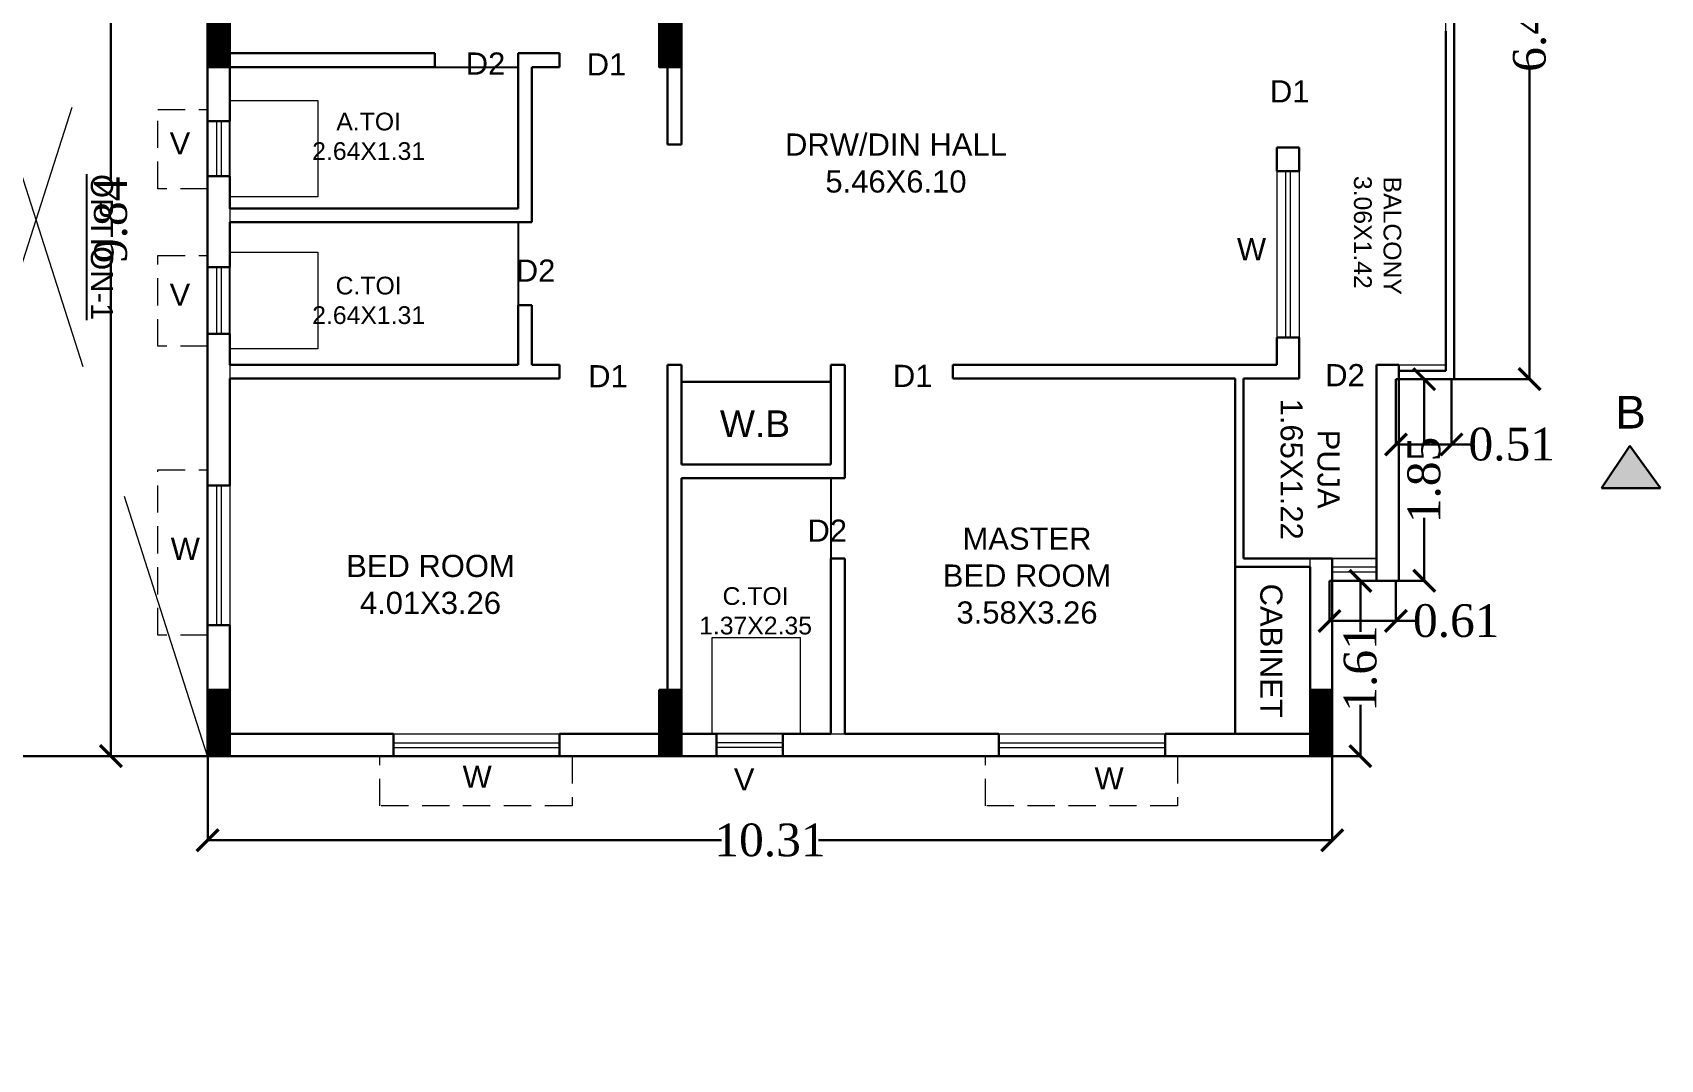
# Model space of a CAD drawing. Header units: metres. Extents: x 0 to 63445, y 32361 to 32804.
# Drawn here: x 63221.24 to 63236.17, y 32524.89 to 32534.31 of the extents above; entities that cross this region are included whole.
import ezdxf

# ---------------------------------------------------------------- set-up
doc = ezdxf.new("R2010")
doc.units = ezdxf.units.M
doc.header["$MEASUREMENT"] = 0
doc.header["$PDMODE"] = 34
doc.header["$PDSIZE"] = -10
for name, pattern in [('CONTINULUS', [0]), ('DASHED', [0.75, 0.5, -0.25]), ('DASHED2', [0.375, 0.25, -0.125])]:
    doc.linetypes.add(name, pattern=pattern)
doc.layers.get('0').update_dxf_attribs({"lineweight": 25})
doc.layers.add('BLK_1_FLR_7_BATH', color=3, linetype='Continuous', plot=False)
for name, color, linetype, lineweight in [('BLK_1_FLR_7_BLT_UP_AREA', 14, 'DASHED', 9), ('BLK_1_FLR_7_BLT_UP_AREA_DEDUCT', 41, 'DASHED', 9), ('BLK_1_FLR_7_UNITFA', 7, 'Continuous', 0), ('BLK_1_FLR_7_WATER_CLOSET', 7, 'Continuous', 0), ('COLUMN', 1, 'Continuous', 30), ('hatch', 251, 'Continuous', 20), ('PLAN_INFO', 1, 'Continuous', 20), ('TEXT-2', 65, 'Continuous', 18), ('wall', 7, 'Continuous', 30), ('window', 154, 'Continuous', 9)]:
    doc.layers.add(name, color=color, linetype=linetype, lineweight=lineweight)
doc.layers.add('text', color=65, linetype='Continuous')
doc.styles.add('AutoDCRFont', font='arial.ttf')
doc.styles.get("Standard").update_dxf_attribs({"font": 'arial.ttf', "height": 0.4})
doc.styles.add('style2', font='arial.ttf', dxfattribs={"height": 0.25})
doc.styles.add('TNR', font='times.ttf', dxfattribs={"height": 0.5})
doc.dimstyles.new('ARCHANA', dxfattribs={"dimscale": 0, "dimtxt": 0.5, "dimasz": 0.5, "dimexe": 0, "dimexo": 0, "dimgap": 0, "dimtad": 0, "dimzin": 0, "dimdsep": 46, "dimtxsty": 'TNR', "dimblk": 'ARCHTICK', "dimcen": 0.09, "dimclrd": 36, "dimclre": 36, "dimclrt": 7, "dimadec": 0, "dimazin": 0, "dimtfac": 1, "dimtofl": 0, "dimtmove": 0, "dimatfit": 3, "dimldrblk": 'ARCHTICK', "dimfxl": 1, "dimfrac": 2, "dimtolj": 1, "dimtzin": 0, "dimlwd": -1, "dimlwe": -1, "dimarcsym": 0})

# ---------------------------------------------------------------- blocks, each defined once
blk = doc.blocks.new('A$C7D115503')
at = {"layer": 'COLUMN', "ltscale": 3}
h = blk.add_hatch(dxfattribs=at)
h.set_pattern_fill('ANSI31', color=256, style=0)
h.paths.add_polyline_path([(-14.36, -11.59), (-6.36, -11.59), (-6.36, 12.41), (-14.36, 12.41)])
at = {"layer": 'COLUMN', "ltscale": 0.05}
for p, q in [((-14.36, 12.41), (-6.36, 12.41)), ((-14.36, 12.41), (-14.36, -11.59)), ((-6.36, 12.41), (-6.36, -11.59)), ((-6.36, -11.59), (-14.36, -11.59))]:
    blk.add_line(p, q, dxfattribs=at)
blk = doc.blocks.new('_ArchTick')
at = {"color": 0, "linetype": 'ByBlock', "const_width": 0.15}
blk.add_lwpolyline([(-0.5, -0.5), (0.5, 0.5)], dxfattribs=at)
blk = doc.blocks.new('*D516')
at = {"layer": 'Defpoints', "color": 0, "ltscale": 0.5, "transparency": 16777216}
for p in [(63222.843, 32537.51), (63221.955, 32527.672), (63222.843, 32527.672)]:
    blk.add_point(p, dxfattribs=at)
at = {"layer": 'wall', "color": 36, "ltscale": 0.5, "transparency": 16777216}
for p, q in [((63222.843, 32537.51), (63221.955, 32537.51)), ((63221.955, 32537.51), (63221.955, 32532.962)), ((63221.955, 32527.672), (63221.955, 32532.22)), ((63222.843, 32527.672), (63221.955, 32527.672))]:
    blk.add_line(p, q, dxfattribs=at)
at = {"layer": 'wall', "color": 36, "ltscale": 0.5, "transparency": 16777216, "xscale": 0.2, "yscale": 0.2, "zscale": 0.2}
for p, rotation in [((63221.955, 32537.51), 90), ((63221.955, 32527.672), 270)]:
    blk.add_blockref('_ArchTick', p, dxfattribs=dict(at, rotation=rotation))
at = {"layer": 'wall', "color": 7, "ltscale": 0.5, "transparency": 16777216, "insert": (63221.955, 32532.591), "char_height": 0.5, "attachment_point": 5, "rotation": 90, "style": 'TNR'}
blk.add_mtext('\\A1;{\\H0.6x;9.84}', dxfattribs=at)
blk = doc.blocks.new('*D517')
at = {"layer": 'Defpoints', "color": 0, "ltscale": 0.5, "transparency": 16777216}
for p in [(63222.843, 32527.672), (63233.157, 32527.672), (63233.157, 32526.9)]:
    blk.add_point(p, dxfattribs=at)
at = {"layer": 'wall', "color": 36, "ltscale": 0.5, "transparency": 16777216}
for p, q in [((63222.843, 32527.672), (63222.843, 32526.9)), ((63233.157, 32527.672), (63233.157, 32526.9)), ((63222.843, 32526.9), (63227.554, 32526.9)), ((63233.157, 32526.9), (63228.445, 32526.9))]:
    blk.add_line(p, q, dxfattribs=at)
at = {"layer": 'wall', "color": 36, "ltscale": 0.5, "transparency": 16777216, "xscale": 0.2, "yscale": 0.2, "zscale": 0.2, "rotation": 180}
blk.add_blockref('_ArchTick', (63222.843, 32526.9), dxfattribs=at)
at = {"layer": 'wall', "color": 36, "ltscale": 0.5, "transparency": 16777216, "xscale": 0.2, "yscale": 0.2, "zscale": 0.2}
blk.add_blockref('_ArchTick', (63233.157, 32526.9), dxfattribs=at)
at = {"layer": 'wall', "color": 7, "ltscale": 0.5, "transparency": 16777216, "insert": (63228, 32526.9), "char_height": 0.5, "attachment_point": 5, "style": 'TNR'}
blk.add_mtext('\\A1;{\\H0.6x;10.31}', dxfattribs=at)
blk = doc.blocks.new('*D518')
at = {"layer": 'Defpoints', "color": 0, "ltscale": 0.5, "transparency": 16777216}
for p in [(63234.251, 32537.561), (63234.251, 32531.13), (63234.967, 32531.13)]:
    blk.add_point(p, dxfattribs=at)
at = {"layer": 'wall', "color": 36, "ltscale": 0.5, "transparency": 16777216}
for p, q in [((63234.251, 32537.561), (63234.967, 32537.561)), ((63234.967, 32537.561), (63234.967, 32534.706)), ((63234.967, 32531.13), (63234.967, 32533.986)), ((63234.251, 32531.13), (63234.967, 32531.13))]:
    blk.add_line(p, q, dxfattribs=at)
at = {"layer": 'wall', "color": 36, "ltscale": 0.5, "transparency": 16777216, "xscale": 0.2, "yscale": 0.2, "zscale": 0.2}
for p, rotation in [((63234.967, 32537.561), 90), ((63234.967, 32531.13), 270)]:
    blk.add_blockref('_ArchTick', p, dxfattribs=dict(at, rotation=rotation))
at = {"layer": 'wall', "color": 7, "ltscale": 0.5, "transparency": 16777216, "insert": (63234.967, 32534.346), "char_height": 0.5, "attachment_point": 5, "rotation": 90, "style": 'TNR'}
blk.add_mtext('\\A1;{\\H0.6x;6.43}', dxfattribs=at)
blk = doc.blocks.new('*D519')
at = {"layer": 'Defpoints', "color": 0, "ltscale": 0.5, "transparency": 16777216}
for p in [(63233.741, 32531.13), (63234.251, 32531.13), (63234.251, 32530.531)]:
    blk.add_point(p, dxfattribs=at)
at = {"layer": 'wall', "color": 36, "ltscale": 0.5, "transparency": 16777216}
for p, q in [((63233.741, 32531.13), (63233.741, 32530.531)), ((63234.251, 32531.13), (63234.251, 32530.531)), ((63233.741, 32530.531), (63234.251, 32530.531)), ((63234.251, 32530.531), (63234.451, 32530.531))]:
    blk.add_line(p, q, dxfattribs=at)
at = {"layer": 'wall', "color": 36, "ltscale": 0.5, "transparency": 16777216, "xscale": 0.2, "yscale": 0.2, "zscale": 0.2, "rotation": 180}
blk.add_blockref('_ArchTick', (63233.741, 32530.531), dxfattribs=at)
at = {"layer": 'wall', "color": 36, "ltscale": 0.5, "transparency": 16777216, "xscale": 0.2, "yscale": 0.2, "zscale": 0.2}
blk.add_blockref('_ArchTick', (63234.251, 32530.531), dxfattribs=at)
at = {"layer": 'wall', "color": 7, "ltscale": 0.5, "transparency": 16777216, "insert": (63234.803, 32530.531), "char_height": 0.5, "attachment_point": 5, "style": 'TNR'}
blk.add_mtext('\\A1;{\\H0.6x;0.51}', dxfattribs=at)
blk = doc.blocks.new('*D520')
at = {"layer": 'Defpoints', "color": 0, "ltscale": 0.5, "transparency": 16777216}
for p in [(63233.741, 32531.13), (63233.741, 32529.28), (63234, 32529.28)]:
    blk.add_point(p, dxfattribs=at)
at = {"layer": 'wall', "color": 36, "ltscale": 0.5, "transparency": 16777216}
for p, q in [((63233.741, 32531.13), (63234, 32531.13)), ((63234, 32531.13), (63234, 32530.553)), ((63234, 32529.28), (63234, 32529.858)), ((63233.741, 32529.28), (63234, 32529.28))]:
    blk.add_line(p, q, dxfattribs=at)
at = {"layer": 'wall', "color": 36, "ltscale": 0.5, "transparency": 16777216, "xscale": 0.2, "yscale": 0.2, "zscale": 0.2}
for p, rotation in [((63234, 32531.13), 90), ((63234, 32529.28), 270)]:
    blk.add_blockref('_ArchTick', p, dxfattribs=dict(at, rotation=rotation))
at = {"layer": 'wall', "color": 7, "ltscale": 0.5, "transparency": 16777216, "insert": (63234, 32530.205), "char_height": 0.5, "attachment_point": 5, "rotation": 90, "style": 'TNR'}
blk.add_mtext('\\A1;{\\H0.6x;1.85}', dxfattribs=at)
blk = doc.blocks.new('*D521')
at = {"layer": 'Defpoints', "color": 0, "ltscale": 0.5, "transparency": 16777216}
for p in [(63233.131, 32529.28), (63233.741, 32529.28), (63233.131, 32528.912)]:
    blk.add_point(p, dxfattribs=at)
at = {"layer": 'wall', "color": 36, "ltscale": 0.5, "transparency": 16777216}
for p, q in [((63233.131, 32529.28), (63233.131, 32528.912)), ((63233.741, 32529.28), (63233.741, 32528.912)), ((63233.131, 32528.912), (63233.741, 32528.912)), ((63233.741, 32528.912), (63233.941, 32528.912))]:
    blk.add_line(p, q, dxfattribs=at)
at = {"layer": 'wall', "color": 36, "ltscale": 0.5, "transparency": 16777216, "xscale": 0.2, "yscale": 0.2, "zscale": 0.2, "rotation": 180}
blk.add_blockref('_ArchTick', (63233.131, 32528.912), dxfattribs=at)
at = {"layer": 'wall', "color": 36, "ltscale": 0.5, "transparency": 16777216, "xscale": 0.2, "yscale": 0.2, "zscale": 0.2}
blk.add_blockref('_ArchTick', (63233.741, 32528.912), dxfattribs=at)
at = {"layer": 'wall', "color": 7, "ltscale": 0.5, "transparency": 16777216, "insert": (63234.294, 32528.912), "char_height": 0.5, "attachment_point": 5, "style": 'TNR'}
blk.add_mtext('\\A1;{\\H0.6x;0.61}', dxfattribs=at)
blk = doc.blocks.new('*D522')
at = {"layer": 'Defpoints', "color": 0, "ltscale": 0.5, "transparency": 16777216}
for p in [(63233.131, 32529.28), (63233.131, 32527.672), (63233.415, 32527.672)]:
    blk.add_point(p, dxfattribs=at)
at = {"layer": 'wall', "color": 36, "ltscale": 0.5, "transparency": 16777216}
for p, q in [((63233.131, 32529.28), (63233.415, 32529.28)), ((63233.415, 32529.28), (63233.415, 32528.811)), ((63233.415, 32527.672), (63233.415, 32528.141)), ((63233.131, 32527.672), (63233.415, 32527.672))]:
    blk.add_line(p, q, dxfattribs=at)
at = {"layer": 'wall', "color": 36, "ltscale": 0.5, "transparency": 16777216, "xscale": 0.2, "yscale": 0.2, "zscale": 0.2}
for p, rotation in [((63233.415, 32529.28), 90), ((63233.415, 32527.672), 270)]:
    blk.add_blockref('_ArchTick', p, dxfattribs=dict(at, rotation=rotation))
at = {"layer": 'wall', "color": 7, "ltscale": 0.5, "transparency": 16777216, "insert": (63233.415, 32528.476), "char_height": 0.5, "attachment_point": 5, "rotation": 90, "style": 'TNR'}
blk.add_mtext('\\A1;{\\H0.6x;1.61}', dxfattribs=at)

msp = doc.modelspace()

# ---------------------------------------------------------------- hatches: boundary and pattern name
at = {"layer": 'wall', "ltscale": 3}
msp.add_hatch(color=252, dxfattribs=at).paths.add_polyline_path([(63235.6251, 32530.129), (63236.1669, 32530.129), (63235.8871, 32530.5181)])

# ---------------------------------------------------------------- linework, layer by layer
at = {"layer": 'BLK_1_FLR_7_BATH', "color": 3}
for points in [[(63225.6891, 32532.6969), (63223.0458, 32532.6969), (63223.0458, 32533.9923), (63225.6891, 32533.9923)], [(63225.6891, 32531.2617), (63223.0458, 32531.2617), (63223.0458, 32532.5699), (63225.6891, 32532.5699)], [(63227.1877, 32530.2203), (63228.5593, 32530.2203), (63228.5593, 32527.8748), (63227.1877, 32527.8748)]]:
    msp.add_lwpolyline(points, close=True, dxfattribs=at)
at = {"layer": 'BLK_1_FLR_7_BLT_UP_AREA', "color": 14, "linetype": 'CONTINULUS', "ltscale": 0.05}
msp.add_lwpolyline([(63170.8973, 32527.6716), (63233.1569, 32527.6716), (63233.1569, 32529.2805), (63233.7665, 32529.2805), (63233.7665, 32531.1305), (63234.2761, 32531.1305), (63234.2761, 32537.5611), (63233.1569, 32537.5611), (63233.1569, 32539.9996), (63234.2761, 32539.9996), (63234.2761, 32546.4302), (63233.7665, 32546.4302), (63233.7665, 32548.2802), (63233.1569, 32548.2802), (63233.1569, 32549.8891), (63170.8973, 32549.8891)], dxfattribs=at)
at = {"layer": 'BLK_1_FLR_7_BLT_UP_AREA_DEDUCT', "color": 14, "linetype": 'Continuous'}
msp.add_lwpolyline([(63222.8426, 32527.6716), (63219.694, 32527.6716), (63219.694, 32537.5103), (63222.8426, 32537.5103)], close=True, dxfattribs=at)
at = {"layer": 'BLK_1_FLR_7_UNITFA', "color": 3, "ltscale": 0.5}
msp.add_lwpolyline([(63234.1999, 32537.4849), (63233.1569, 32537.4849), (63233.1569, 32537.3579), (63227.0607, 32537.3579), (63227.0607, 32537.5103), (63223.0458, 32537.5103), (63223.0458, 32527.8748), (63232.9537, 32527.8748), (63232.9537, 32529.4837), (63233.5642, 32529.4837), (63233.5633, 32531.2617), (63234.1999, 32531.2617), (63234.1999, 32537.4849)], close=True, dxfattribs=at)
at = {"layer": 'BLK_1_FLR_7_WATER_CLOSET', "color": 3}
for points in [[(63223.8545, 32532.8013), (63223.0458, 32532.8013), (63223.0458, 32533.6862), (63223.8545, 32533.6862)], [(63223.8545, 32531.409), (63223.0458, 32531.409), (63223.0458, 32532.2939), (63223.8545, 32532.2939)], [(63228.2779, 32527.8748), (63227.4692, 32527.8748), (63227.4692, 32528.7598), (63228.2779, 32528.7598)]]:
    msp.add_lwpolyline(points, close=True, dxfattribs=at)
at = {"layer": 'hatch', "linetype": 'DASHED2', "ltscale": 10}
for p, q in [((63222.8426, 32527.6716), (63219.694, 32537.5103)), ((63219.694, 32527.6727), (63222.8426, 32537.5103))]:
    msp.add_line(p, q, dxfattribs=at)
at = {"layer": 'wall', "ltscale": 0.05}
for p, q in [((63222.8426, 32535.1763), (63222.8426, 32533.4962)), ((63223.0458, 32535.1763), (63223.0458, 32534.1193)), ((63226.9845, 32534.2971), (63227.1877, 32534.2971)), ((63234.1999, 32534.3225), (63234.1999, 32531.2067)), ((63234.2761, 32534.3225), (63234.2761, 32531.1305)), ((63226.9845, 32534.1701), (63227.0607, 32534.1701)), ((63227.0607, 32534.1701), (63227.0607, 32533.2821)), ((63227.1877, 32534.1701), (63227.1877, 32533.2821)), ((63223.0458, 32533.9923), (63223.0458, 32533.4962)), ((63227.0607, 32533.2821), (63227.0607, 32533.2821)), ((63227.0607, 32533.2821), (63227.1877, 32533.2821)), ((63227.0607, 32533.2821), (63227.1877, 32533.2821)), ((63232.6489, 32533.2557), (63232.8521, 32533.2557)), ((63232.6489, 32533.2557), (63232.6489, 32533.0376)), ((63232.8521, 32533.2557), (63232.8521, 32533.0376)), ((63232.8521, 32533.0376), (63232.8521, 32533.2557)), ((63222.8426, 32532.9913), (63222.8426, 32532.1562)), ((63223.0458, 32532.9913), (63223.0458, 32532.6969)), ((63223.0458, 32532.6969), (63225.6891, 32532.6969)), ((63223.0458, 32532.5699), (63223.0458, 32532.1562)), ((63223.0458, 32532.5699), (63225.8161, 32532.5699)), ((63225.6891, 32531.8079), (63225.8161, 32531.8079)), ((63222.8426, 32531.5466), (63222.8426, 32530.1532)), ((63223.0458, 32531.5466), (63223.0458, 32531.2617)), ((63232.6489, 32531.5135), (63232.6489, 32531.2617)), ((63232.8521, 32531.5135), (63232.8521, 32531.2617)), ((63232.8521, 32531.1347), (63232.8521, 32531.5135)), ((63223.0458, 32531.2617), (63225.6891, 32531.2617)), ((63225.8161, 32531.2617), (63226.0701, 32531.2617)), ((63226.0701, 32531.2617), (63226.0701, 32531.1347)), ((63227.0607, 32531.2617), (63227.0607, 32527.8621)), ((63227.1877, 32531.2617), (63227.1877, 32530.3473)), ((63228.5593, 32531.2617), (63228.5593, 32530.3473)), ((63228.6863, 32531.2617), (63228.6863, 32531.1347)), ((63229.677, 32531.2617), (63229.677, 32531.1347)), ((63229.677, 32531.2617), (63232.6489, 32531.2617)), ((63233.5633, 32531.2617), (63233.7665, 32531.2617)), ((63233.5633, 32531.2617), (63233.5633, 32529.2805)), ((63233.7665, 32531.2617), (63233.7665, 32529.2805)), ((63223.0458, 32531.1347), (63223.0458, 32530.1532)), ((63223.0458, 32531.1347), (63225.9939, 32531.1347)), ((63225.8669, 32531.1347), (63226.0701, 32531.1347)), ((63228.6863, 32531.1347), (63228.6863, 32530.2203)), ((63228.6863, 32531.1347), (63228.6863, 32531.1347)), ((63229.677, 32531.1347), (63232.2678, 32531.1347)), ((63232.344, 32531.1347), (63232.8521, 32531.1347)), ((63234.1999, 32531.2067), (63233.7665, 32531.2067)), ((63234.2761, 32531.1305), (63233.7665, 32531.1305)), ((63227.1877, 32530.3473), (63228.5593, 32530.3473)), ((63227.1877, 32530.2203), (63227.1877, 32528.2685)), ((63227.1877, 32530.2203), (63228.6863, 32530.2203)), ((63228.5593, 32529.4837), (63228.5593, 32527.8748)), ((63228.5593, 32529.4837), (63228.6863, 32529.4837)), ((63228.6863, 32529.4837), (63228.6863, 32527.8748)), ((63232.344, 32529.4837), (63233.1569, 32529.4837)), ((63232.2678, 32529.4075), (63232.9537, 32529.4075)), ((63232.9537, 32529.4075), (63232.9537, 32527.8748)), ((63233.1569, 32529.2805), (63233.1569, 32527.6716)), ((63233.1569, 32529.2805), (63233.7665, 32529.2805)), ((63233.1569, 32527.6716), (63233.1569, 32529.2805)), ((63222.8426, 32528.8746), (63222.8426, 32527.6716)), ((63223.0458, 32528.8746), (63223.0458, 32527.8748)), ((63224.546, 32527.8748), (63223.0458, 32527.8748)), ((63226.9845, 32527.8748), (63226.0701, 32527.8748)), ((63226.0701, 32527.8748), (63226.0701, 32527.8621)), ((63227.5082, 32527.8748), (63227.1877, 32527.8748)), ((63227.5082, 32527.8748), (63227.3713, 32527.8748)), ((63228.5593, 32527.8748), (63228.116, 32527.8748)), ((63228.5593, 32527.8748), (63228.1178, 32527.8748)), ((63230.0994, 32527.8748), (63228.6863, 32527.8748)), ((63232.9537, 32527.8748), (63231.6235, 32527.8748)), ((63224.546, 32527.6716), (63223.0458, 32527.6716)), ((63226.9845, 32527.6716), (63226.0701, 32527.6716)), ((63227.5082, 32527.6716), (63226.9845, 32527.6716)), ((63230.0994, 32527.6716), (63228.1178, 32527.6716)), ((63233.1569, 32527.6716), (63231.6235, 32527.6716))]:
    msp.add_line(p, q, dxfattribs=at)
at = {"layer": 'wall'}
for p, q in [((63224.927, 32534.1193), (63223.0458, 32534.1193)), ((63224.927, 32533.9923), (63224.927, 32534.1193)), ((63226.0701, 32534.1193), (63225.6891, 32534.1193)), ((63225.6891, 32532.6969), (63225.6891, 32534.1193)), ((63226.0701, 32533.9923), (63226.0701, 32534.1193)), ((63224.927, 32533.9923), (63223.0458, 32533.9923)), ((63225.8161, 32532.5699), (63225.8161, 32533.9923)), ((63225.8161, 32533.9923), (63226.0701, 32533.9923)), ((63225.6891, 32531.2617), (63225.6891, 32531.8079)), ((63225.8161, 32531.2617), (63225.8161, 32531.8079)), ((63227.1877, 32531.2617), (63227.0607, 32531.2617)), ((63228.6863, 32531.2617), (63228.5593, 32531.2617)), ((63227.1877, 32531.106), (63228.5593, 32531.106)), ((63232.2678, 32529.4075), (63232.2678, 32531.1347)), ((63232.344, 32529.4837), (63232.344, 32531.1347)), ((63232.2678, 32529.4075), (63232.2678, 32527.8748)), ((63222.8426, 32527.6716), (63219.694, 32527.6716))]:
    msp.add_line(p, q, dxfattribs=at)
at = {"layer": 'wall', "ltscale": 0.1}
for p, q in [((63223.0458, 32533.4962), (63223.0458, 32533.9923)), ((63223.0458, 32532.1562), (63223.0458, 32532.214)), ((63228.1178, 32527.8748), (63228.1756, 32527.8748))]:
    msp.add_line(p, q, dxfattribs=at)
at = {"layer": 'wall', "ltscale": 3}
for p, q in [((63223.0458, 32533.4962), (63222.8426, 32533.4962)), ((63232.8521, 32533.0376), (63232.6489, 32533.0376)), ((63223.0458, 32532.9913), (63222.8426, 32532.9913)), ((63223.0458, 32532.1562), (63222.8426, 32532.1562)), ((63223.0458, 32531.5466), (63222.8426, 32531.5466)), ((63232.8521, 32531.5135), (63232.6489, 32531.5135)), ((63235.8871, 32530.5181), (63235.6251, 32530.129)), ((63236.1669, 32530.129), (63235.8871, 32530.5181)), ((63223.0458, 32530.1532), (63222.8426, 32530.1532)), ((63235.6251, 32530.129), (63236.1669, 32530.129)), ((63223.0458, 32528.8746), (63222.8426, 32528.8746)), ((63224.546, 32527.6716), (63224.546, 32527.8748)), ((63226.0701, 32527.6716), (63226.0701, 32527.8748)), ((63227.5082, 32527.8748), (63227.5082, 32527.6716)), ((63228.1178, 32527.8748), (63228.1178, 32527.6716)), ((63230.0994, 32527.6716), (63230.0994, 32527.8748)), ((63231.6235, 32527.6716), (63231.6235, 32527.8748))]:
    msp.add_line(p, q, dxfattribs=at)
at = {"layer": 'wall', "ltscale": 0.5}
msp.add_line((63233.1569, 32529.2805), (63233.1569, 32529.4837), dxfattribs=at)
msp.add_lwpolyline([(63219.694, 32540.0504), (63222.8426, 32540.0504), (63222.8426, 32549.8891), (63233.1569, 32549.8891), (63233.1569, 32548.2802), (63233.7665, 32548.2802), (63233.7665, 32546.4302), (63234.2507, 32546.4302), (63234.2761, 32546.4302), (63234.2761, 32539.9996), (63233.1569, 32539.9996), (63233.1569, 32537.5611), (63234.2507, 32537.5611), (63234.2761, 32537.5611), (63234.2761, 32531.1305), (63233.7665, 32531.1305), (63233.7665, 32529.2805), (63233.1569, 32529.2805), (63233.1569, 32527.6716), (63222.8426, 32527.6716), (63222.8426, 32537.5103), (63219.694, 32537.5103)], dxfattribs=at)
at = {"layer": 'wall'}
msp.add_arc((63233.1315, 32527.8229), 0.0254, 270, 0, dxfattribs=at)
at = {"layer": 'window'}
for p, q in [((63222.8426, 32533.4962), (63222.8426, 32532.9913)), ((63222.9225, 32533.4962), (63222.9225, 32532.9913)), ((63222.9658, 32533.4962), (63222.9658, 32532.9913)), ((63223.0458, 32533.4962), (63223.0458, 32532.9913)), ((63232.6489, 32533.0376), (63232.6489, 32531.5144)), ((63232.7288, 32533.0376), (63232.7288, 32531.5144)), ((63232.7721, 32533.0376), (63232.7721, 32531.5144)), ((63232.8521, 32533.0376), (63232.8521, 32531.5144)), ((63222.8426, 32532.9922), (63222.8426, 32532.9913)), ((63222.9225, 32532.9922), (63222.9225, 32532.9913)), ((63222.9658, 32532.9922), (63222.9658, 32532.9913)), ((63223.0458, 32532.9922), (63223.0458, 32532.9913)), ((63222.8426, 32532.1562), (63222.8426, 32531.5466)), ((63222.9225, 32532.1562), (63222.9225, 32531.5466)), ((63222.9658, 32532.1562), (63222.9658, 32531.5466)), ((63223.0458, 32532.1562), (63223.0458, 32531.5466)), ((63222.8426, 32531.5475), (63222.8426, 32531.5466)), ((63222.9225, 32531.5475), (63222.9225, 32531.5466)), ((63222.9658, 32531.5475), (63222.9658, 32531.5466)), ((63223.0458, 32531.5475), (63223.0458, 32531.5466)), ((63222.8426, 32530.1532), (63222.8426, 32528.8755)), ((63222.9225, 32530.1532), (63222.9225, 32528.8755)), ((63222.9658, 32530.1532), (63222.9658, 32528.8755)), ((63223.0458, 32530.1532), (63223.0458, 32528.8755)), ((63233.5642, 32529.4837), (63233.1569, 32529.4837)), ((63233.5642, 32529.4038), (63233.1569, 32529.4038)), ((63233.5642, 32529.3604), (63233.1569, 32529.3604)), ((63233.5642, 32529.2805), (63233.1569, 32529.2805)), ((63224.546, 32527.8748), (63226.0692, 32527.8748)), ((63227.5091, 32527.8748), (63227.5082, 32527.8748)), ((63228.1178, 32527.8748), (63227.5091, 32527.8748)), ((63228.1169, 32527.8748), (63228.116, 32527.8748)), ((63230.0994, 32527.8748), (63231.6226, 32527.8748)), ((63224.546, 32527.7949), (63226.0692, 32527.7949)), ((63224.546, 32527.7516), (63226.0692, 32527.7516)), ((63224.546, 32527.6716), (63226.0692, 32527.6716)), ((63227.5091, 32527.7948), (63227.5082, 32527.7948)), ((63227.5091, 32527.7515), (63227.5082, 32527.7515)), ((63227.5091, 32527.6716), (63227.5082, 32527.6716)), ((63228.1178, 32527.7948), (63227.5091, 32527.7949)), ((63228.1178, 32527.7515), (63227.5091, 32527.7516)), ((63227.5091, 32527.6716), (63228.1178, 32527.6716)), ((63230.0994, 32527.7949), (63231.6226, 32527.7949)), ((63230.0994, 32527.7516), (63231.6226, 32527.7516)), ((63230.0994, 32527.6716), (63231.6226, 32527.6716))]:
    msp.add_line(p, q, dxfattribs=at)
at = {"layer": 'window', "color": 8, "linetype": 'DASHED2'}
for points in [[(63222.8426, 32532.8761), (63222.3854, 32532.8761), (63222.3854, 32533.6054), (63222.8426, 32533.6054)], [(63222.8426, 32531.4315), (63222.3854, 32531.4315), (63222.3854, 32532.2654), (63222.8426, 32532.2654)], [(63222.8426, 32528.7809), (63222.3854, 32528.7809), (63222.3854, 32530.2976), (63222.8426, 32530.2976)], [(63226.1843, 32527.6716), (63226.1843, 32527.2144), (63224.4222, 32527.2144), (63224.4222, 32527.6716)], [(63231.7377, 32527.6716), (63231.7377, 32527.2144), (63229.9756, 32527.2144), (63229.9756, 32527.6716)]]:
    msp.add_lwpolyline(points, dxfattribs=at)

# ---------------------------------------------------------------- block references
at = {"layer": 'COLUMN', "ltscale": 0.05, "xscale": -0.025400733691282, "yscale": 0.025400733691282, "zscale": 0.025400733691282}
for p in [(63222.6809, 32534.2866), (63226.8229, 32534.2866), (63222.6809, 32527.9659), (63226.8229, 32527.9659), (63232.792, 32527.9659)]:
    msp.add_blockref('A$C7D115503', p, dxfattribs=at)

# ---------------------------------------------------------------- texts
at = {"layer": 'PLAN_INFO', "linetype": 'Continuous', "insert": (62933.8759, 32556.8916), "char_height": 2.1336, "attachment_point": 1, "style": 'style2'}
msp.add_mtext_dynamic_manual_height_columns('{\\Fstandard|c0;PLAN INFO\\P\\PARCHITECT_OR_TECHNICAL_PERSON_NAME=SK. REHAN AHAMED\\PPLOT_NO=598/3036\\PKHATA_NO=238/1398\\PMAUZA=ANDARPUR\\PDISTRICT=CUTTACK\\PPLOT_AREA_M2=4864.95\\PAVG_PLOT_DEPTH= 9\\PAVG_PLOT_WIDTH= 11\\PROAD_WIDTH=9.14\\A1;\\P\\A0;EXISTING_FLOOR_AREA_TO_BE_DEMOLISHED_M2 = 0\\PNUMBER_OF_OCCUPANTS_OR_USERS_OR_BED_BLK_1=150\\PNUMBER_OF_OCCUPANTS_OR_USERS_OR_BED_BLK_2=80\\PNUMBER_OF_OCCUPANTS_OR_USERS_OR_BED_BLK_3=50\\PIS_THE_PLOT_PART_OF_THE_LAYOUT_APPROVED_BY_THE_AUTHORITY_OR_DEVELOPED_AND_ALLOTTED_BY_THE_GOVERNMENT_OR_STATUTORY_BODIES_OR_IS_A_FINAL_PLOT_IN_TOWN_PLANNING_SCHEMES_OR_DEVELOPMENT_SCHEMES=YES\\P\\A1;IS_LAND_REGULARIZED=YES\\PLAND_USE_ZONE=RESIDENTIAL USE ZONE\\A0;\\PIS_BUILDING_UNDER_HAZARDOUS_OCCUPANCY_CATEGORY=NO\\PIS_BUILDING_CENTRALLY_AIR_CONDITIONED=NO\\PDOES_PROJECT_HAVE_MORE_THAN_10000_LITRES_OF_WASTE_WATER_DISCHARGE_PER_DAY=NO\\PDOES_THE_PROJECT_REQUIRE_NOC_FROM_AAI_AS_PER_THE_COLOUR_CODED_ZONE_MAPS=NO\\PIS_THE_PROJECT_LOCATED_WITHIN_300_METERS_DISTANCE_OF_THE_CENTRALLY_PROTECTED_MONUMENT=YES\\PIS_THE_PROJECT_LOCATED_WITHIN_300_METERS_DISTANCE_OF_THE_STATE_PROTECTED_MONUMENT=NO\\PIS_THE_PROJECT_LOCATED_WITHIN_200_METERS_FROM_STRATEGIC_BUILDINGS=YES\\PIS_PROPOSED_CONSTRUCTION_NEXT_TO_FLOOD_EMBANKMENT_AND_DOES_APPLICANT_WANT_TO_HAVE_DIRECT_ACCESS_FROM_THE_EMBANKMENT_ROAD=NO\\PIS_KISAM_OF_LAND_RECORDED_AS_AGRICULTURE_IN_RECORD_OF_RIGHTS=YES\\PIS_THE_PROJECT_ADJACENT_TO_HIGHWAY_AND_HAVING_DIRECT_ACCESS_TO_IT=NO\\PIS_THE_PROJECT_CLOSE_TO_THE_COASTAL_REGION=NO\\PSTAR_RATING_FOR_HOTEL_PROJECT=NA\\PDOES_HOSPITAL_HAVE_CRITICAL_CARE_UNIT=NA\\PDOC_OSHB_OR_GA_OR_BDA_DEVELOPED_AND_ALLOTTED_PLOT=YES\\PDOC_PLOT_PART_OF_APPROVED_PRIVATE_LAYOUT=YES\\PDOC_PLOT_PART_OF_UNAUTHORISED_LAYOUT_OR_REVENUE_PLOT=NO\\PDOC_IS_PROJECT_COMING_UNDER_THE_JURISDICTION_OF_PLANNING_AUTHORITIES=YES\\PDOC_DOES_THE_PROJECT_HAVE_AFFORDABLE_HOUSING_COMPONENT=NO\\PDOC_DOES_THE_PROJECT_HAVE_MORE_THAN_500_SQM_BUILT_UP_AREA_EXCLUDING_THE_AFFORDABLE_HOUSING_COMPONENT=NO\\PDOC_DOES_PROJECT_REQUIRE_RERA_REGISTRATION=NO\\PPER_ACRE_BENCHMARK_VALUE_OF_LAND_NEEDED_IF_PROJECT_IS_HAVING_PURCHASABLE_FAR_COMPONENT=100000\\PIS_SECURITY_DEPOSIT_REQUIRED=NO\\PDISTANCE_OF_DA_PARKING_SPACE_FROM_BUILDING_ENTRANCE=13.39\\PTOTAL_PARKING_AREA_IF_PROJECT_HAS_OFF_SITE_PARKING_PROVISION_WITHIN_300_METERS_FROM_PROJECT_SITE=NA\\PTOTAL_CONNECTED_LOAD_OF_THE_PROPOSED_PROJECT_IN_W=9200\\PMINIMUM_GENERATION_CAPACITY_OF_THE_ROOFTOP_SOLAR_PV_SYSTEM_IN_W=2000\\PCAPACITY_OF_SOLAR_WATER_HEATING_SYSTEM_IN_LPD=11900\\P\\fCalibri|b0|i0|c0|p34;\\H0.91667x;DOES_PROJECT_HAVE_LOW_WATER_CONSUMPTION_AND_PLUMBING_FIXTURES=YES\\PDOES_PROJECT_HAVE_REDUCED_HARDSCAPE=YES\\PDOES_PROJECT_HAVE_LOW_ENERGY_CONSUMPTION_LIGHTING_FIXTURES=YES\\PDOES_PROJECT_HAVE_ENERGY_EFFICIENT_HVAC_SYSTEM=YES\\PDOES_PROJECT_HAVE_LIGHTING_OF_COMMON_AREAS_BY_SOLAR_ENERGY_OR_LED_DEVICES=YES\\PDOES_PROJECT_HAVE_SEGREGATION_OF_WASTE_PROVISION=YES\\PDOES_PROJECT_HAVE_ORGANIC_WASTE_MANAGEMENT_PROVISION=YES\\P\\Fstandard|c0;\\H1.09091x;PROJECT_VALUE_IN_INR_IF_EIDP_FEE_IS_APPLICABLE_FOR_PROJECT=10000000\\PIS_THE_PROJECT_BY_STATE_GOVT_OR_CENTRAL_GOVT_OR_GOVT_UNDERTAKING=NO\\PNUMBER_OF_TEMPORARY_STRUCTURES_IF_PRESENT_AT_THE_SITE=4\\P\\H1x;ADDITIONAL_TDR_IF_APPLICABLE_M2=NA}', width=251.038176, gutter_width=28, heights=[264.8801], dxfattribs=at)
at = {"layer": 'text'}
for s, insert, char_height, width, attachment_point in [('\\pxqc,t17;D2', (63228.3248, 32534.127), 0.203206, 5.867919, 3), ('\\pxqc;D1', (63229.4345, 32534.1193), 0.20321, 5.867919, 3), ('\\pxqc;D1', (63235.7009, 32533.8721), 0.20321, 5.867919, 3), ('\\pxqc;A.TOI\\P2.64X1.31', (63226.5519, 32533.139), 0.162565, 4.465728, 9), ('\\pxqc;DRW/DIN HALL\\P5.46X6.10', (63231.9497, 32532.8391), 0.203206, 5.588511, 9), ('\\pxqc,t17;D2', (63228.7842, 32532.2276), 0.203206, 5.867919, 3), ('\\pxqc;C.TOI\\P2.64X1.31', (63226.5519, 32531.6339), 0.162565, 4.465728, 9), ('\\pxqc;D1', (63229.4478, 32531.2587), 0.20321, 5.867919, 3), ('\\pxqc;D1', (63232.2426, 32531.2617), 0.20321, 5.867919, 3), ('\\pxqc,t17;D2', (63236.2078, 32531.2683), 0.203206, 5.867919, 3), ('\\pxqc;W.B', (63231.2308, 32530.5997), 0.24385, 6.736694, 9), ('\\pxqc,t17;D2', (63231.4592, 32529.842), 0.203206, 5.867919, 3), ('\\pxqc;MASTER \\PBED ROOM\\P3.58X3.26', (63233.1517, 32528.8849), 0.203206, 5.588511, 9), ('\\pxqc;BED ROOM\\P4.01X3.26', (63227.6802, 32528.9735), 0.203206, 5.588511, 9), ('\\pxqc;C.TOI\\P1.37X2.35', (63230.1006, 32528.7858), 0.162565, 4.465728, 9)]:
    msp.add_mtext(s, dxfattribs=dict(at, insert=insert, char_height=char_height, width=width, attachment_point=attachment_point))
at = {"layer": 'text', "rotation": 270}
for s, insert, char_height, width, attachment_point in [('\\pxqc;{\\LOPTION-1}', (63221.9747, 32529.2174), 0.203206, 6.24893, 3), ('\\pxqc; BALCONY\\P3.06X1.42', (63233.7898, 32534.7126), 0.162565, 4.470808, 1), ('\\pxqc;PUJA\\P1.65X1.22', (63233.225, 32527.4611), 0.20321, 5.68602, 3), ('\\pxqc;CABINET', (63232.4939, 32531.5857), 0.203206, 5.893319, 7)]:
    msp.add_mtext(s, dxfattribs=dict(at, insert=insert, char_height=char_height, width=width, attachment_point=attachment_point))
at = {"layer": 'TEXT-2', "style": 'AutoDCRFont'}
for s, insert, char_height, width, attachment_point in [('V', (63222.4937, 32533.1918), 0.2032, 0.183842, 7), ('W', (63232.2827, 32532.2214), 0.2032, 0.183842, 7), ('V', (63222.4937, 32531.8043), 0.2032, 0.183842, 7), ('B', (63235.7535, 32530.9769), 0.3, 0.271413, 1), ('W', (63222.5037, 32529.4722), 0.2032, 0.183842, 7), ('W', (63225.1805, 32527.3819), 0.2032, 0.183842, 7), ('V', (63227.6686, 32527.3568), 0.2032, 0.183842, 7), ('W', (63230.9769, 32527.3667), 0.2032, 0.183842, 7)]:
    msp.add_mtext(s, dxfattribs=dict(at, insert=insert, char_height=char_height, width=width, attachment_point=attachment_point))

# ---------------------------------------------------------------- dimensions: what is measured, and where the dimension line sits
at = {"layer": 'wall', "ltscale": 0.5}
for base, p1, p2, angle, picture, middle in [((63234.9666, 32531.1305), (63234.2507, 32537.5611), (63234.2507, 32531.1305), 270, '*D518', (63234.9666, 32534.3458)), ((63221.955, 32527.6716), (63222.8426, 32537.5103), (63222.8426, 32527.6716), 270, '*D516', (63221.955, 32532.591)), ((63234.2507, 32530.5306), (63233.7411, 32531.1305), (63234.2507, 32531.1305), 180, '*D519', (63234.8033, 32530.5306)), ((63233.9999, 32529.2805), (63233.7411, 32531.1305), (63233.7411, 32529.2805), 270, '*D520', (63233.9999, 32530.2055)), ((63233.4146, 32527.6716), (63233.1315, 32529.2805), (63233.1315, 32527.6716), 270, '*D522', (63233.4146, 32528.4761))]:
    dim = msp.add_linear_dim(base=base, p1=p1, p2=p2, angle=angle, text='{\\H0.6x;<>}', dimstyle='ARCHANA', override={"dimscale": 1, "dimtxt": 0.3, "dimasz": 0.2, "dimfxl": 6, "dimarcsym": 1}, dxfattribs=at)
    dim.commit()
    dim.dimension.update_dxf_attribs({"geometry": picture, "text_midpoint": middle})
dim = msp.add_linear_dim(base=(63233.1315, 32528.9121), p1=(63233.7411, 32529.2805), p2=(63233.1315, 32529.2805), angle=180, text='{\\H0.6x;<>}', dimstyle='ARCHANA', override={"dimscale": 1, "dimtxt": 0.3, "dimasz": 0.2, "dimfxl": 6, "dimarcsym": 1}, dxfattribs=at)
dim.commit()
dim.dimension.update_dxf_attribs({"geometry": '*D521', "text_midpoint": (63234.2936, 32528.9121), "dimtype": 160})
dim = msp.add_linear_dim(base=(63233.1569, 32526.8996), p1=(63222.8426, 32527.6716), p2=(63233.1569, 32527.6716), text='{\\H0.6x;<>}', dimstyle='ARCHANA', override={"dimscale": 1, "dimtxt": 0.3, "dimasz": 0.2, "dimfxl": 6, "dimarcsym": 1}, dxfattribs=at)
dim.commit()
dim.dimension.update_dxf_attribs({"geometry": '*D517', "text_midpoint": (63227.9997, 32526.8996), "dimtype": 160})

doc.saveas('drawing.dxf')
